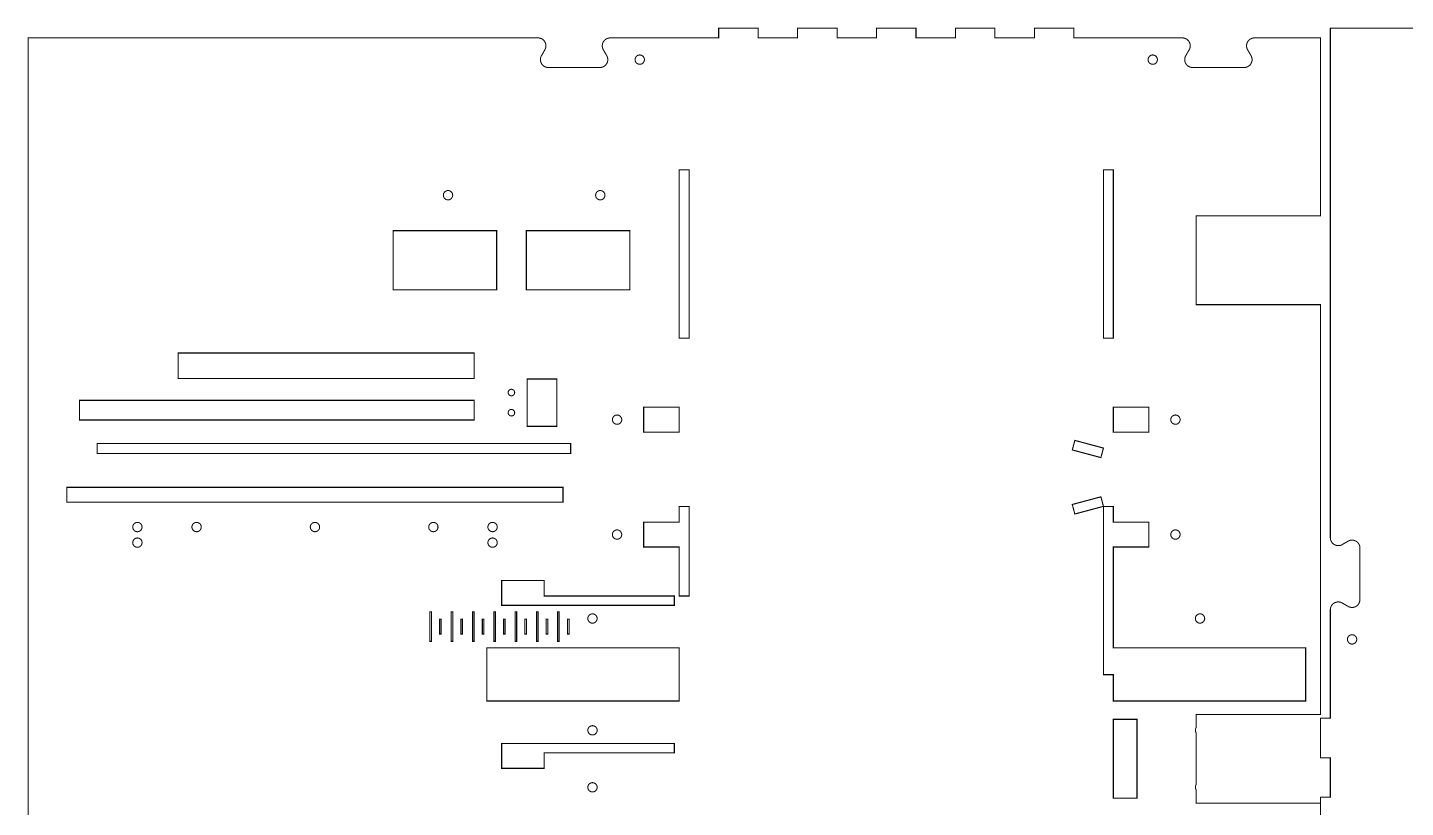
# Model space of a CAD drawing. Extents: x 0 to 2514, y 0 to 1335.
# Drawn here: x 0 to 1257, y 623 to 1335 of the extents above; entities that cross this region are included whole.
import ezdxf

# ---------------------------------------------------------------- set-up
doc = ezdxf.new("R2010")
doc.units = 0
doc.layers.get('0').update_dxf_attribs({"linetype": 'CONTINUOUS'})

msp = doc.modelspace()

# ---------------------------------------------------------------- linework, layer by layer
at = {"color": 0, "const_width": 0.9449}
for points in [[(1179.47, 626.99), (1066.09, 626.99), (1066.09, 639.071), (1066.04, 639.139), (1065.91, 639.349), (1065.76, 639.635), (1065.63, 639.929), (1065.53, 640.229), (1065.45, 640.536), (1065.39, 640.847), (1065.36, 641.16), (1065.34, 641.475), (1065.36, 641.789), (1065.39, 642.103), (1065.45, 642.412), (1065.53, 642.719), (1065.63, 643.019), (1065.76, 643.314), (1065.91, 643.6), (1066.04, 643.81), (1066.09, 643.878), (1066.09, 691.104), (1066.04, 691.172), (1065.91, 691.381), (1065.76, 691.667), (1065.63, 691.961), (1065.53, 692.262), (1065.45, 692.569), (1065.39, 692.879), (1065.36, 693.193), (1065.34, 693.507), (1065.36, 693.822), (1065.39, 694.135), (1065.45, 694.446), (1065.53, 694.751), (1065.63, 695.053), (1065.76, 695.347), (1065.91, 695.633), (1066.04, 695.843), (1066.09, 695.91), (1066.09, 707.99), (1179.47, 707.99), (1179.47, 1082.03), (1066.09, 1082.03), (1066.09, 1163.03), (1179.47, 1163.03), (1179.47, 1325.5), (1119.24, 1325.5), (1119.08, 1325.5), (1118.61, 1325.47), (1117.98, 1325.39), (1117.37, 1325.25), (1116.78, 1325.07), (1116.2, 1324.83), (1115.64, 1324.54), (1115.11, 1324.2), (1114.73, 1323.92), (1114.61, 1323.82), (1114.49, 1323.71), (1114.14, 1323.39), (1113.72, 1322.92), (1113.34, 1322.43), (1113, 1321.9), (1112.72, 1321.35), (1112.48, 1320.77), (1112.28, 1320.17), (1112.18, 1319.71), (1112.15, 1319.55), (1112.12, 1319.39), (1112.07, 1318.92), (1112.04, 1318.29), (1112.07, 1317.67), (1112.15, 1317.05), (1112.28, 1316.44), (1112.47, 1315.84), (1112.71, 1315.26), (1112.93, 1314.84), (1113, 1314.7), (1116.12, 1309.3), (1116.2, 1309.16), (1116.41, 1308.74), (1116.65, 1308.16), (1116.84, 1307.56), (1116.98, 1306.95), (1117.06, 1306.33), (1117.09, 1305.7), (1117.06, 1305.08), (1117, 1304.61), (1116.98, 1304.45), (1116.95, 1304.29), (1116.84, 1303.83), (1116.65, 1303.23), (1116.41, 1302.65), (1116.12, 1302.1), (1115.78, 1301.57), (1115.4, 1301.07), (1114.98, 1300.61), (1114.63, 1300.29), (1114.51, 1300.18), (1114.39, 1300.08), (1114.01, 1299.8), (1113.48, 1299.46), (1112.93, 1299.17), (1112.35, 1298.93), (1111.75, 1298.75), (1111.14, 1298.61), (1110.52, 1298.53), (1110.04, 1298.5), (1109.89, 1298.5), (1062.83, 1298.5), (1062.67, 1298.5), (1062.2, 1298.53), (1061.57, 1298.61), (1060.96, 1298.75), (1060.37, 1298.93), (1059.79, 1299.17), (1059.23, 1299.46), (1058.7, 1299.8), (1058.32, 1300.08), (1058.2, 1300.18), (1058.08, 1300.29), (1057.73, 1300.61), (1057.31, 1301.07), (1056.93, 1301.57), (1056.59, 1302.1), (1056.3, 1302.65), (1056.06, 1303.23), (1055.87, 1303.83), (1055.76, 1304.29), (1055.74, 1304.45), (1055.71, 1304.61), (1055.65, 1305.08), (1055.63, 1305.7), (1055.65, 1306.33), (1055.74, 1306.95), (1055.87, 1307.56), (1056.06, 1308.16), (1056.3, 1308.74), (1056.51, 1309.16), (1056.59, 1309.3), (1059.71, 1314.7), (1059.79, 1314.84), (1060, 1315.26), (1060.24, 1315.84), (1060.43, 1316.44), (1060.57, 1317.05), (1060.65, 1317.67), (1060.67, 1318.29), (1060.65, 1318.92), (1060.59, 1319.39), (1060.57, 1319.55), (1060.54, 1319.71), (1060.43, 1320.17), (1060.24, 1320.77), (1060, 1321.35), (1059.71, 1321.9), (1059.37, 1322.43), (1058.99, 1322.92), (1058.57, 1323.39), (1058.22, 1323.71), (1058.1, 1323.82), (1057.98, 1323.92), (1057.6, 1324.2), (1057.07, 1324.54), (1056.51, 1324.83), (1055.94, 1325.07), (1055.34, 1325.25), (1054.73, 1325.39), (1054.11, 1325.47), (1053.63, 1325.5), (1053.47, 1325.5), (954.474, 1325.5), (954.474, 1334.5), (918.474, 1334.5), (918.474, 1325.5), (882.474, 1325.5), (882.474, 1334.5), (846.474, 1334.5), (846.474, 1325.5), (810.474, 1325.5), (810.474, 1334.5), (774.474, 1334.5), (774.474, 1325.5), (738.474, 1325.5), (738.474, 1334.5), (702.474, 1334.5), (702.474, 1325.5), (666.474, 1325.5), (666.474, 1334.5), (630.474, 1334.5), (630.474, 1325.5), (531.474, 1325.5), (531.315, 1325.5), (530.842, 1325.47), (530.218, 1325.39), (529.607, 1325.25), (529.011, 1325.07), (528.433, 1324.83), (527.878, 1324.54), (527.347, 1324.2), (526.967, 1323.92), (526.846, 1323.82), (526.724, 1323.71), (526.379, 1323.39), (525.954, 1322.92), (525.574, 1322.43), (525.238, 1321.9), (524.949, 1321.35), (524.71, 1320.77), (524.519, 1320.17), (524.41, 1319.71), (524.383, 1319.55), (524.356, 1319.39), (524.3, 1318.92), (524.274, 1318.29), (524.301, 1317.67), (524.382, 1317.05), (524.518, 1316.44), (524.706, 1315.84), (524.946, 1315.26), (525.158, 1314.84), (525.238, 1314.7), (528.356, 1309.3), (528.415, 1309.2), (528.582, 1308.88), (528.778, 1308.44), (528.943, 1308), (529.079, 1307.55), (529.185, 1307.09), (529.26, 1306.63), (529.306, 1306.17), (529.321, 1305.7), (529.306, 1305.23), (529.26, 1304.77), (529.185, 1304.31), (529.079, 1303.85), (528.943, 1303.4), (528.778, 1302.96), (528.582, 1302.52), (528.415, 1302.2), (528.356, 1302.1), (528.296, 1302), (528.101, 1301.69), (527.824, 1301.31), (527.524, 1300.94), (527.2, 1300.6), (526.857, 1300.28), (526.496, 1299.98), (526.117, 1299.71), (525.721, 1299.46), (525.31, 1299.24), (524.885, 1299.05), (524.447, 1298.89), (523.999, 1298.75), (523.54, 1298.64), (523.074, 1298.56), (522.6, 1298.52), (522.24, 1298.5), (522.121, 1298.5), (475.061, 1298.5), (474.942, 1298.5), (474.582, 1298.52), (474.108, 1298.56), (473.642, 1298.64), (473.183, 1298.75), (472.735, 1298.89), (472.297, 1299.05), (471.872, 1299.24), (471.461, 1299.46), (471.065, 1299.71), (470.686, 1299.98), (470.324, 1300.28), (469.982, 1300.6), (469.658, 1300.94), (469.358, 1301.31), (469.081, 1301.69), (468.886, 1302), (468.826, 1302.1), (468.767, 1302.2), (468.6, 1302.52), (468.404, 1302.96), (468.239, 1303.4), (468.103, 1303.85), (467.997, 1304.31), (467.922, 1304.77), (467.876, 1305.23), (467.861, 1305.7), (467.876, 1306.17), (467.922, 1306.63), (467.997, 1307.09), (468.103, 1307.55), (468.239, 1308), (468.404, 1308.44), (468.6, 1308.88), (468.767, 1309.2), (468.826, 1309.3), (471.944, 1314.7), (472.004, 1314.8), (472.169, 1315.12), (472.365, 1315.56), (472.532, 1316), (472.668, 1316.45), (472.772, 1316.91), (472.849, 1317.37), (472.893, 1317.83), (472.908, 1318.3), (472.893, 1318.77), (472.849, 1319.23), (472.772, 1319.69), (472.668, 1320.15), (472.532, 1320.6), (472.365, 1321.04), (472.169, 1321.48), (472.004, 1321.8), (471.944, 1321.9), (471.883, 1322), (471.69, 1322.31), (471.412, 1322.69), (471.111, 1323.06), (470.789, 1323.4), (470.446, 1323.72), (470.085, 1324.02), (469.704, 1324.29), (469.308, 1324.53), (468.897, 1324.76), (468.472, 1324.95), (468.036, 1325.11), (467.588, 1325.25), (467.129, 1325.36), (466.662, 1325.44), (466.189, 1325.48), (465.828, 1325.5), (465.708, 1325.5), (0.4724, 1325.5), (0.4724, 9.4818)], [(1179.47, 632.499), (1188.47, 632.499), (1188.47, 668.499), (1179.47, 668.499), (1179.47, 704.499), (1188.47, 704.499), (1188.47, 803.499), (1188.47, 803.657), (1188.5, 804.131), (1188.58, 804.754), (1188.72, 805.365), (1188.91, 805.961), (1189.15, 806.539), (1189.44, 807.094), (1189.77, 807.625), (1190.06, 808.006), (1190.16, 808.126), (1190.26, 808.249), (1190.59, 808.593), (1191.05, 809.018), (1191.55, 809.399), (1192.07, 809.735), (1192.63, 810.024), (1193.21, 810.262), (1193.81, 810.453), (1194.27, 810.563), (1194.42, 810.589), (1194.58, 810.617), (1195.05, 810.672), (1195.68, 810.699), (1196.3, 810.671), (1196.93, 810.59), (1197.53, 810.454), (1198.13, 810.267), (1198.71, 810.026), (1199.14, 809.814), (1199.27, 809.735), (1204.68, 806.617), (1204.81, 806.537), (1205.23, 806.325), (1205.82, 806.085), (1206.41, 805.897), (1207.02, 805.761), (1207.64, 805.679), (1208.27, 805.651), (1208.9, 805.679), (1209.37, 805.733), (1209.52, 805.761), (1209.68, 805.789), (1210.14, 805.899), (1210.74, 806.088), (1211.32, 806.328), (1211.88, 806.617), (1212.4, 806.953), (1212.9, 807.333), (1213.36, 807.758), (1213.69, 808.103), (1213.79, 808.224), (1213.89, 808.344), (1214.18, 808.726), (1214.51, 809.256), (1214.8, 809.813), (1215.04, 810.389), (1215.23, 810.986), (1215.36, 811.597), (1215.45, 812.221), (1215.47, 812.694), (1215.47, 812.851), (1215.47, 859.911), (1215.47, 860.068), (1215.45, 860.542), (1215.36, 861.165), (1215.23, 861.776), (1215.04, 862.374), (1214.8, 862.951), (1214.51, 863.507), (1214.18, 864.037), (1213.89, 864.418), (1213.79, 864.539), (1213.69, 864.66), (1213.36, 865.004), (1212.9, 865.429), (1212.4, 865.81), (1211.88, 866.146), (1211.32, 866.435), (1210.74, 866.675), (1210.14, 866.864), (1209.68, 866.974), (1209.52, 867.001), (1209.37, 867.029), (1208.9, 867.083), (1208.27, 867.111), (1207.64, 867.083), (1207.02, 867.001), (1206.41, 866.867), (1205.82, 866.678), (1205.23, 866.438), (1204.81, 866.225), (1204.68, 866.146), (1199.27, 863.028), (1199.17, 862.968), (1198.85, 862.803), (1198.42, 862.607), (1197.97, 862.44), (1197.52, 862.304), (1197.07, 862.2), (1196.6, 862.124), (1196.14, 862.079), (1195.67, 862.064), (1195.21, 862.079), (1194.74, 862.124), (1194.28, 862.2), (1193.83, 862.304), (1193.38, 862.44), (1192.93, 862.607), (1192.5, 862.803), (1192.18, 862.968), (1192.07, 863.028), (1191.97, 863.089), (1191.67, 863.282), (1191.28, 863.56), (1190.92, 863.861), (1190.57, 864.183), (1190.25, 864.526), (1189.96, 864.887), (1189.68, 865.268), (1189.44, 865.664), (1189.22, 866.075), (1189.03, 866.5), (1188.86, 866.936), (1188.72, 867.385), (1188.62, 867.843), (1188.54, 868.31), (1188.49, 868.783), (1188.47, 869.144), (1188.47, 869.264), (1188.47, 1334.5), (2504.49, 1334.5)], [(1179.47, 252.95), (1179.47, 632.499)]]:
    msp.add_lwpolyline(points, dxfattribs=at)
at = {"color": 0}
for points, const_width in [([(562.725, 1305.68), (562.725, 1305.57), (562.703, 1305.25), (562.639, 1304.82), (562.535, 1304.42), (562.392, 1304.03), (562.213, 1303.66), (561.999, 1303.3), (561.754, 1302.98), (561.481, 1302.68), (561.178, 1302.4), (560.85, 1302.16), (560.5, 1301.94), (560.128, 1301.76), (559.738, 1301.62), (559.331, 1301.52), (558.908, 1301.45), (558.582, 1301.43), (558.474, 1301.43), (558.365, 1301.43), (558.039, 1301.45), (557.617, 1301.52), (557.208, 1301.62), (556.818, 1301.76), (556.446, 1301.94), (556.096, 1302.16), (555.768, 1302.4), (555.467, 1302.68), (555.192, 1302.98), (554.947, 1303.3), (554.735, 1303.66), (554.556, 1304.03), (554.412, 1304.42), (554.308, 1304.82), (554.243, 1305.25), (554.221, 1305.57), (554.221, 1305.68), (554.221, 1305.79), (554.243, 1306.12), (554.308, 1306.54), (554.412, 1306.95), (554.556, 1307.34), (554.735, 1307.71), (554.947, 1308.06), (555.192, 1308.39), (555.467, 1308.69), (555.768, 1308.96), (556.096, 1309.21), (556.446, 1309.42), (556.818, 1309.6), (557.208, 1309.74), (557.617, 1309.85), (558.039, 1309.91), (558.365, 1309.93), (558.474, 1309.93), (558.582, 1309.93), (558.908, 1309.91), (559.331, 1309.85), (559.738, 1309.74), (560.128, 1309.6), (560.5, 1309.42), (560.85, 1309.21), (561.178, 1308.96), (561.481, 1308.69), (561.754, 1308.39), (561.999, 1308.06), (562.213, 1307.71), (562.392, 1307.34), (562.535, 1306.95), (562.639, 1306.54), (562.703, 1306.12), (562.725, 1305.79), (562.725, 1305.68)], 0.9449), ([(1030.73, 1305.68), (1030.73, 1305.57), (1030.7, 1305.25), (1030.64, 1304.82), (1030.53, 1304.42), (1030.39, 1304.03), (1030.21, 1303.66), (1030, 1303.3), (1029.76, 1302.98), (1029.48, 1302.68), (1029.18, 1302.4), (1028.85, 1302.16), (1028.5, 1301.94), (1028.13, 1301.76), (1027.74, 1301.62), (1027.33, 1301.52), (1026.91, 1301.45), (1026.58, 1301.43), (1026.47, 1301.43), (1026.37, 1301.43), (1026.04, 1301.45), (1025.62, 1301.52), (1025.21, 1301.62), (1024.82, 1301.76), (1024.45, 1301.94), (1024.1, 1302.16), (1023.77, 1302.4), (1023.47, 1302.68), (1023.19, 1302.98), (1022.95, 1303.3), (1022.73, 1303.66), (1022.56, 1304.03), (1022.41, 1304.42), (1022.31, 1304.82), (1022.24, 1305.25), (1022.22, 1305.57), (1022.22, 1305.68), (1022.22, 1305.79), (1022.24, 1306.12), (1022.31, 1306.54), (1022.41, 1306.95), (1022.56, 1307.34), (1022.73, 1307.71), (1022.95, 1308.06), (1023.19, 1308.39), (1023.47, 1308.69), (1023.77, 1308.96), (1024.1, 1309.21), (1024.45, 1309.42), (1024.82, 1309.6), (1025.21, 1309.74), (1025.62, 1309.85), (1026.04, 1309.91), (1026.37, 1309.93), (1026.47, 1309.93), (1026.58, 1309.93), (1026.91, 1309.91), (1027.33, 1309.85), (1027.74, 1309.74), (1028.13, 1309.6), (1028.5, 1309.42), (1028.85, 1309.21), (1029.18, 1308.96), (1029.48, 1308.69), (1029.76, 1308.39), (1030, 1308.06), (1030.21, 1307.71), (1030.39, 1307.34), (1030.53, 1306.95), (1030.64, 1306.54), (1030.7, 1306.12), (1030.73, 1305.79), (1030.73, 1305.68)], 0.9449), ([(594.474, 1205.09), (603.474, 1205.09), (603.474, 1051.49), (594.474, 1051.49), (594.474, 1205.09)], 1), ([(981.474, 1205.09), (990.474, 1205.09), (990.474, 1051.49), (981.474, 1051.49), (981.474, 1205.09)], 1), ([(387.828, 1181.93), (387.828, 1181.82), (387.806, 1181.5), (387.74, 1181.07), (387.636, 1180.67), (387.493, 1180.28), (387.314, 1179.9), (387.101, 1179.55), (386.857, 1179.23), (386.582, 1178.93), (386.281, 1178.65), (385.953, 1178.41), (385.603, 1178.19), (385.231, 1178.01), (384.84, 1177.87), (384.432, 1177.77), (384.01, 1177.7), (383.685, 1177.68), (383.575, 1177.68), (383.467, 1177.68), (383.14, 1177.7), (382.718, 1177.77), (382.311, 1177.87), (381.921, 1178.01), (381.549, 1178.19), (381.199, 1178.41), (380.871, 1178.65), (380.569, 1178.93), (380.294, 1179.23), (380.05, 1179.55), (379.836, 1179.9), (379.657, 1180.28), (379.515, 1180.67), (379.41, 1181.07), (379.346, 1181.5), (379.324, 1181.82), (379.324, 1181.93), (379.324, 1182.04), (379.346, 1182.37), (379.41, 1182.79), (379.515, 1183.2), (379.657, 1183.59), (379.836, 1183.96), (380.05, 1184.31), (380.294, 1184.64), (380.569, 1184.94), (380.871, 1185.21), (381.199, 1185.46), (381.549, 1185.67), (381.921, 1185.85), (382.311, 1185.99), (382.718, 1186.1), (383.14, 1186.16), (383.467, 1186.18), (383.575, 1186.18), (383.685, 1186.18), (384.01, 1186.16), (384.432, 1186.1), (384.84, 1185.99), (385.231, 1185.85), (385.603, 1185.67), (385.953, 1185.46), (386.281, 1185.21), (386.582, 1184.94), (386.857, 1184.64), (387.101, 1184.31), (387.314, 1183.96), (387.493, 1183.59), (387.636, 1183.2), (387.74, 1182.79), (387.806, 1182.37), (387.828, 1182.04), (387.828, 1181.93)], 0.9449), ([(526.725, 1181.93), (526.725, 1181.82), (526.703, 1181.5), (526.639, 1181.07), (526.533, 1180.67), (526.392, 1180.28), (526.213, 1179.9), (525.999, 1179.55), (525.754, 1179.23), (525.479, 1178.93), (525.178, 1178.65), (524.85, 1178.41), (524.5, 1178.19), (524.128, 1178.01), (523.738, 1177.87), (523.331, 1177.77), (522.908, 1177.7), (522.582, 1177.68), (522.474, 1177.68), (522.364, 1177.68), (522.039, 1177.7), (521.617, 1177.77), (521.208, 1177.87), (520.818, 1178.01), (520.446, 1178.19), (520.096, 1178.41), (519.768, 1178.65), (519.467, 1178.93), (519.192, 1179.23), (518.947, 1179.55), (518.735, 1179.9), (518.556, 1180.28), (518.412, 1180.67), (518.307, 1181.07), (518.243, 1181.5), (518.221, 1181.82), (518.221, 1181.93), (518.221, 1182.04), (518.243, 1182.37), (518.307, 1182.79), (518.412, 1183.2), (518.556, 1183.59), (518.735, 1183.96), (518.947, 1184.31), (519.192, 1184.64), (519.467, 1184.94), (519.768, 1185.21), (520.096, 1185.46), (520.446, 1185.67), (520.818, 1185.85), (521.208, 1185.99), (521.617, 1186.1), (522.039, 1186.16), (522.364, 1186.18), (522.474, 1186.18), (522.582, 1186.18), (522.908, 1186.16), (523.331, 1186.1), (523.738, 1185.99), (524.128, 1185.85), (524.5, 1185.67), (524.85, 1185.46), (525.178, 1185.21), (525.479, 1184.94), (525.754, 1184.64), (525.999, 1184.31), (526.213, 1183.96), (526.392, 1183.59), (526.533, 1183.2), (526.639, 1182.79), (526.703, 1182.37), (526.725, 1182.04), (526.725, 1181.93)], 0.9449), ([(333.474, 1149.53), (427.974, 1149.53), (427.974, 1095.53), (333.474, 1095.53), (333.474, 1149.53)], 1), ([(454.974, 1149.53), (549.474, 1149.53), (549.474, 1095.53), (454.974, 1095.53), (454.974, 1149.53)], 1), ([(137.453, 1037.93), (407.453, 1037.93), (407.453, 1014.53), (137.453, 1014.53), (137.453, 1037.93)], 1), ([(455.803, 1014.2), (482.803, 1014.2), (482.803, 970.999), (455.803, 970.999), (455.803, 1014.2)], 1), ([(47.4525, 994.731), (407.453, 994.731), (407.453, 976.731), (47.4525, 976.731), (47.4525, 994.731)], 1), ([(444.379, 1001.81), (444.379, 1001.73), (444.364, 1001.51), (444.318, 1001.21), (444.244, 1000.93), (444.144, 1000.65), (444.019, 1000.39), (443.871, 1000.15), (443.699, 999.918), (443.507, 999.706), (443.296, 999.514), (443.067, 999.343), (442.821, 999.193), (442.561, 999.068), (442.287, 998.968), (442.003, 998.894), (441.707, 998.85), (441.478, 998.835), (441.403, 998.835), (441.326, 998.835), (441.099, 998.85), (440.803, 998.894), (440.517, 998.968), (440.243, 999.068), (439.983, 999.193), (439.737, 999.343), (439.508, 999.514), (439.297, 999.706), (439.106, 999.918), (438.935, 1000.15), (438.785, 1000.39), (438.66, 1000.65), (438.56, 1000.93), (438.486, 1001.21), (438.442, 1001.51), (438.426, 1001.73), (438.426, 1001.81), (438.426, 1001.89), (438.442, 1002.12), (438.486, 1002.41), (438.56, 1002.7), (438.66, 1002.97), (438.785, 1003.23), (438.935, 1003.48), (439.106, 1003.7), (439.297, 1003.92), (439.508, 1004.11), (439.737, 1004.28), (439.983, 1004.43), (440.243, 1004.55), (440.517, 1004.65), (440.803, 1004.73), (441.099, 1004.77), (441.326, 1004.79), (441.403, 1004.79), (441.478, 1004.79), (441.707, 1004.77), (442.003, 1004.73), (442.287, 1004.65), (442.561, 1004.55), (442.821, 1004.43), (443.067, 1004.28), (443.296, 1004.11), (443.507, 1003.92), (443.699, 1003.7), (443.871, 1003.48), (444.019, 1003.23), (444.144, 1002.97), (444.244, 1002.7), (444.318, 1002.41), (444.364, 1002.12), (444.379, 1001.89), (444.379, 1001.81)], 0.9449), ([(444.379, 983.386), (444.379, 983.31), (444.364, 983.081), (444.318, 982.786), (444.244, 982.5), (444.144, 982.226), (444.019, 981.967), (443.871, 981.721), (443.699, 981.493), (443.507, 981.281), (443.296, 981.089), (443.067, 980.918), (442.821, 980.768), (442.561, 980.643), (442.287, 980.543), (442.003, 980.469), (441.707, 980.425), (441.478, 980.41), (441.403, 980.41), (441.326, 980.41), (441.099, 980.425), (440.803, 980.469), (440.517, 980.543), (440.243, 980.643), (439.983, 980.768), (439.737, 980.918), (439.508, 981.089), (439.297, 981.281), (439.106, 981.493), (438.935, 981.721), (438.785, 981.967), (438.66, 982.226), (438.56, 982.5), (438.486, 982.786), (438.442, 983.081), (438.426, 983.31), (438.426, 983.386), (438.426, 983.461), (438.442, 983.69), (438.486, 983.986), (438.56, 984.271), (438.66, 984.544), (438.785, 984.804), (438.935, 985.05), (439.106, 985.279), (439.297, 985.49), (439.508, 985.682), (439.737, 985.854), (439.983, 986.003), (440.243, 986.128), (440.517, 986.228), (440.803, 986.301), (441.099, 986.347), (441.326, 986.363), (441.403, 986.363), (441.478, 986.363), (441.707, 986.347), (442.003, 986.301), (442.287, 986.228), (442.561, 986.128), (442.821, 986.003), (443.067, 985.854), (443.296, 985.682), (443.507, 985.49), (443.699, 985.279), (443.871, 985.05), (444.019, 984.804), (444.144, 984.544), (444.244, 984.271), (444.318, 983.986), (444.364, 983.69), (444.379, 983.461), (444.379, 983.386)], 0.9449), ([(542.032, 977.063), (542.032, 976.953), (542.01, 976.628), (541.946, 976.206), (541.842, 975.797), (541.699, 975.407), (541.519, 975.035), (541.306, 974.685), (541.061, 974.357), (540.787, 974.056), (540.485, 973.781), (540.158, 973.536), (539.807, 973.324), (539.436, 973.144), (539.044, 973.001), (538.637, 972.896), (538.215, 972.832), (537.889, 972.81), (537.781, 972.81), (537.672, 972.81), (537.346, 972.832), (536.924, 972.896), (536.515, 973.001), (536.125, 973.144), (535.754, 973.324), (535.403, 973.536), (535.075, 973.781), (534.774, 974.056), (534.499, 974.357), (534.254, 974.685), (534.042, 975.035), (533.863, 975.407), (533.719, 975.797), (533.615, 976.206), (533.55, 976.628), (533.528, 976.953), (533.528, 977.063), (533.528, 977.171), (533.55, 977.497), (533.615, 977.919), (533.719, 978.326), (533.863, 978.717), (534.042, 979.089), (534.254, 979.439), (534.499, 979.767), (534.774, 980.068), (535.075, 980.343), (535.403, 980.587), (535.754, 980.8), (536.125, 980.979), (536.515, 981.122), (536.924, 981.228), (537.346, 981.292), (537.672, 981.314), (537.781, 981.314), (537.889, 981.314), (538.215, 981.292), (538.637, 981.228), (539.044, 981.122), (539.436, 980.979), (539.807, 980.8), (540.158, 980.587), (540.485, 980.343), (540.787, 980.068), (541.061, 979.767), (541.306, 979.439), (541.519, 979.089), (541.699, 978.717), (541.842, 978.326), (541.946, 977.919), (542.01, 977.497), (542.032, 977.171), (542.032, 977.063)], 0.9449), ([(562.074, 988.4), (594.474, 988.4), (594.474, 965.724), (562.074, 965.724), (562.074, 988.4)], 1), ([(990.474, 988.4), (1022.87, 988.4), (1022.87, 965.724), (990.474, 965.724), (990.474, 988.4)], 1), ([(1051.42, 977.063), (1051.42, 976.953), (1051.4, 976.628), (1051.33, 976.206), (1051.23, 975.797), (1051.08, 975.407), (1050.91, 975.035), (1050.69, 974.685), (1050.45, 974.357), (1050.17, 974.056), (1049.87, 973.781), (1049.54, 973.536), (1049.19, 973.324), (1048.82, 973.144), (1048.43, 973.001), (1048.02, 972.896), (1047.6, 972.832), (1047.27, 972.81), (1047.17, 972.81), (1047.06, 972.81), (1046.73, 972.832), (1046.31, 972.896), (1045.9, 973.001), (1045.51, 973.144), (1045.14, 973.324), (1044.79, 973.536), (1044.46, 973.781), (1044.16, 974.056), (1043.89, 974.357), (1043.64, 974.685), (1043.43, 975.035), (1043.25, 975.407), (1043.11, 975.797), (1043, 976.206), (1042.94, 976.628), (1042.92, 976.953), (1042.92, 977.063), (1042.92, 977.171), (1042.94, 977.497), (1043, 977.919), (1043.11, 978.326), (1043.25, 978.717), (1043.43, 979.089), (1043.64, 979.439), (1043.89, 979.767), (1044.16, 980.068), (1044.46, 980.343), (1044.79, 980.587), (1045.14, 980.8), (1045.51, 980.979), (1045.9, 981.122), (1046.31, 981.228), (1046.73, 981.292), (1047.06, 981.314), (1047.17, 981.314), (1047.27, 981.314), (1047.6, 981.292), (1048.02, 981.228), (1048.43, 981.122), (1048.82, 980.979), (1049.19, 980.8), (1049.54, 980.587), (1049.87, 980.343), (1050.17, 980.068), (1050.45, 979.767), (1050.69, 979.439), (1050.91, 979.089), (1051.08, 978.717), (1051.23, 978.326), (1051.33, 977.919), (1051.4, 977.497), (1051.42, 977.171), (1051.42, 977.063)], 0.9449), ([(63.4725, 955.251), (495.474, 955.251), (495.474, 946.251), (63.4725, 946.251), (63.4725, 955.251)], 1), ([(979.144, 942.435), (981.474, 951.129), (955.394, 958.117), (953.064, 949.424), (979.144, 942.435)], 1), ([(35.9325, 915.247), (488.453, 915.247), (488.453, 901.711), (35.9325, 901.711), (35.9325, 915.247)], 1), ([(953.064, 899.639), (955.394, 890.946), (981.474, 897.933), (979.144, 906.626), (953.064, 899.639)], 1), ([(594.474, 897.892), (603.474, 897.892), (603.474, 816.106), (594.474, 816.106), (594.474, 860.842), (562.074, 860.842), (562.074, 883.518), (594.474, 883.518), (594.474, 897.892)], 1), ([(990.474, 897.892), (981.474, 897.892), (981.474, 744.29), (990.474, 744.29), (990.474, 720.294), (1165.97, 720.294), (1165.97, 768.767), (990.474, 768.767), (990.474, 860.842), (1022.87, 860.842), (1022.87, 883.518), (990.474, 883.518), (990.474, 897.892)], 1), ([(104.445, 879.05), (104.445, 878.94), (104.423, 878.615), (104.358, 878.193), (104.253, 877.785), (104.11, 877.394), (103.931, 877.022), (103.718, 876.672), (103.474, 876.344), (103.199, 876.043), (102.897, 875.768), (102.57, 875.524), (102.219, 875.311), (101.848, 875.132), (101.457, 874.989), (101.049, 874.885), (100.627, 874.819), (100.301, 874.797), (100.193, 874.797), (100.084, 874.797), (99.7578, 874.819), (99.3357, 874.885), (98.9282, 874.989), (98.5375, 875.132), (98.1658, 875.311), (97.8153, 875.524), (97.4879, 875.768), (97.186, 876.043), (96.9115, 876.344), (96.6667, 876.672), (96.4537, 877.022), (96.2747, 877.394), (96.1317, 877.785), (96.0269, 878.193), (95.9625, 878.615), (95.9406, 878.94), (95.9406, 879.05), (95.9406, 879.158), (95.9625, 879.485), (96.0269, 879.907), (96.1317, 880.314), (96.2747, 880.704), (96.4537, 881.076), (96.6667, 881.426), (96.9115, 881.754), (97.186, 882.056), (97.4879, 882.331), (97.8153, 882.575), (98.1658, 882.789), (98.5375, 882.968), (98.9282, 883.111), (99.3357, 883.215), (99.7578, 883.279), (100.084, 883.301), (100.193, 883.301), (100.301, 883.301), (100.627, 883.279), (101.049, 883.215), (101.457, 883.111), (101.848, 882.968), (102.219, 882.789), (102.57, 882.575), (102.897, 882.331), (103.199, 882.056), (103.474, 881.754), (103.718, 881.426), (103.931, 881.076), (104.11, 880.704), (104.253, 880.314), (104.358, 879.907), (104.423, 879.485), (104.445, 879.158), (104.445, 879.05)], 0.9449), ([(158.444, 879.05), (158.444, 878.94), (158.422, 878.615), (158.358, 878.193), (158.254, 877.785), (158.111, 877.394), (157.932, 877.022), (157.718, 876.672), (157.474, 876.344), (157.199, 876.043), (156.897, 875.768), (156.569, 875.524), (156.219, 875.311), (155.847, 875.132), (155.457, 874.989), (155.05, 874.885), (154.628, 874.819), (154.301, 874.797), (154.193, 874.797), (154.083, 874.797), (153.758, 874.819), (153.336, 874.885), (152.928, 874.989), (152.538, 875.132), (152.165, 875.311), (151.815, 875.524), (151.487, 875.768), (151.186, 876.043), (150.911, 876.344), (150.667, 876.672), (150.454, 877.022), (150.275, 877.394), (150.132, 877.785), (150.026, 878.193), (149.962, 878.615), (149.94, 878.94), (149.94, 879.05), (149.94, 879.158), (149.962, 879.485), (150.026, 879.907), (150.132, 880.314), (150.275, 880.704), (150.454, 881.076), (150.667, 881.426), (150.911, 881.754), (151.186, 882.056), (151.487, 882.331), (151.815, 882.575), (152.165, 882.789), (152.538, 882.968), (152.928, 883.111), (153.336, 883.215), (153.758, 883.279), (154.083, 883.301), (154.193, 883.301), (154.301, 883.301), (154.628, 883.279), (155.05, 883.215), (155.457, 883.111), (155.847, 882.968), (156.219, 882.789), (156.569, 882.575), (156.897, 882.331), (157.199, 882.056), (157.474, 881.754), (157.718, 881.426), (157.932, 881.076), (158.111, 880.704), (158.254, 880.314), (158.358, 879.907), (158.422, 879.485), (158.444, 879.158), (158.444, 879.05)], 0.9449), ([(266.444, 879.05), (266.444, 878.94), (266.422, 878.615), (266.358, 878.193), (266.254, 877.785), (266.111, 877.394), (265.932, 877.022), (265.718, 876.672), (265.474, 876.344), (265.2, 876.043), (264.897, 875.768), (264.569, 875.524), (264.219, 875.311), (263.847, 875.132), (263.457, 874.989), (263.05, 874.885), (262.628, 874.819), (262.301, 874.797), (262.193, 874.797), (262.085, 874.797), (261.758, 874.819), (261.336, 874.885), (260.928, 874.989), (260.537, 875.132), (260.167, 875.311), (259.815, 875.524), (259.487, 875.768), (259.186, 876.043), (258.911, 876.344), (258.667, 876.672), (258.454, 877.022), (258.275, 877.394), (258.132, 877.785), (258.028, 878.193), (257.963, 878.615), (257.94, 878.94), (257.94, 879.05), (257.94, 879.158), (257.963, 879.485), (258.028, 879.907), (258.132, 880.314), (258.275, 880.704), (258.454, 881.076), (258.667, 881.426), (258.911, 881.754), (259.186, 882.056), (259.487, 882.331), (259.815, 882.575), (260.167, 882.789), (260.537, 882.968), (260.928, 883.111), (261.336, 883.215), (261.758, 883.279), (262.085, 883.301), (262.193, 883.301), (262.301, 883.301), (262.628, 883.279), (263.05, 883.215), (263.457, 883.111), (263.847, 882.968), (264.219, 882.789), (264.569, 882.575), (264.897, 882.331), (265.2, 882.056), (265.474, 881.754), (265.718, 881.426), (265.932, 881.076), (266.111, 880.704), (266.254, 880.314), (266.358, 879.907), (266.422, 879.485), (266.444, 879.158), (266.444, 879.05)], 0.9449), ([(374.444, 879.05), (374.444, 878.94), (374.424, 878.615), (374.358, 878.193), (374.254, 877.785), (374.111, 877.394), (373.932, 877.022), (373.719, 876.672), (373.474, 876.344), (373.2, 876.043), (372.897, 875.768), (372.571, 875.524), (372.219, 875.311), (371.849, 875.132), (371.457, 874.989), (371.05, 874.885), (370.628, 874.819), (370.301, 874.797), (370.193, 874.797), (370.085, 874.797), (369.758, 874.819), (369.336, 874.885), (368.929, 874.989), (368.537, 875.132), (368.167, 875.311), (367.815, 875.524), (367.489, 875.768), (367.186, 876.043), (366.912, 876.344), (366.667, 876.672), (366.454, 877.022), (366.275, 877.394), (366.132, 877.785), (366.028, 878.193), (365.963, 878.615), (365.942, 878.94), (365.942, 879.05), (365.942, 879.158), (365.963, 879.485), (366.028, 879.907), (366.132, 880.314), (366.275, 880.704), (366.454, 881.076), (366.667, 881.426), (366.912, 881.754), (367.186, 882.056), (367.489, 882.331), (367.815, 882.575), (368.167, 882.789), (368.537, 882.968), (368.929, 883.111), (369.336, 883.215), (369.758, 883.279), (370.085, 883.301), (370.193, 883.301), (370.301, 883.301), (370.628, 883.279), (371.05, 883.215), (371.457, 883.111), (371.849, 882.968), (372.219, 882.789), (372.571, 882.575), (372.897, 882.331), (373.2, 882.056), (373.474, 881.754), (373.719, 881.426), (373.932, 881.076), (374.111, 880.704), (374.254, 880.314), (374.358, 879.907), (374.424, 879.485), (374.444, 879.158), (374.444, 879.05)], 0.9449), ([(428.444, 879.05), (428.444, 878.94), (428.424, 878.615), (428.358, 878.193), (428.254, 877.785), (428.111, 877.394), (427.932, 877.022), (427.719, 876.672), (427.474, 876.344), (427.2, 876.043), (426.897, 875.768), (426.571, 875.524), (426.219, 875.311), (425.849, 875.132), (425.457, 874.989), (425.05, 874.885), (424.628, 874.819), (424.301, 874.797), (424.193, 874.797), (424.085, 874.797), (423.758, 874.819), (423.336, 874.885), (422.929, 874.989), (422.537, 875.132), (422.167, 875.311), (421.815, 875.524), (421.489, 875.768), (421.186, 876.043), (420.912, 876.344), (420.667, 876.672), (420.454, 877.022), (420.275, 877.394), (420.132, 877.785), (420.028, 878.193), (419.963, 878.615), (419.942, 878.94), (419.942, 879.05), (419.942, 879.158), (419.963, 879.485), (420.028, 879.907), (420.132, 880.314), (420.275, 880.704), (420.454, 881.076), (420.667, 881.426), (420.912, 881.754), (421.186, 882.056), (421.489, 882.331), (421.815, 882.575), (422.167, 882.789), (422.537, 882.968), (422.929, 883.111), (423.336, 883.215), (423.758, 883.279), (424.085, 883.301), (424.193, 883.301), (424.301, 883.301), (424.628, 883.279), (425.05, 883.215), (425.457, 883.111), (425.849, 882.968), (426.219, 882.789), (426.571, 882.575), (426.897, 882.331), (427.2, 882.056), (427.474, 881.754), (427.719, 881.426), (427.932, 881.076), (428.111, 880.704), (428.254, 880.314), (428.358, 879.907), (428.424, 879.485), (428.444, 879.158), (428.444, 879.05)], 0.9449), ([(104.445, 864.811), (104.445, 864.703), (104.423, 864.376), (104.358, 863.954), (104.253, 863.547), (104.11, 863.157), (103.931, 862.785), (103.718, 862.435), (103.474, 862.107), (103.199, 861.806), (102.897, 861.531), (102.57, 861.286), (102.219, 861.072), (101.848, 860.894), (101.457, 860.751), (101.049, 860.646), (100.627, 860.582), (100.301, 860.56), (100.193, 860.56), (100.084, 860.56), (99.7578, 860.582), (99.3357, 860.646), (98.9282, 860.751), (98.5375, 860.894), (98.1658, 861.072), (97.8153, 861.286), (97.4879, 861.531), (97.186, 861.806), (96.9115, 862.107), (96.6667, 862.435), (96.4537, 862.785), (96.2747, 863.157), (96.1317, 863.547), (96.0269, 863.954), (95.9625, 864.376), (95.9406, 864.703), (95.9406, 864.811), (95.9406, 864.921), (95.9625, 865.246), (96.0269, 865.668), (96.1317, 866.076), (96.2747, 866.467), (96.4537, 866.839), (96.6667, 867.189), (96.9115, 867.517), (97.186, 867.818), (97.4879, 868.093), (97.8153, 868.338), (98.1658, 868.55), (98.5375, 868.729), (98.9282, 868.872), (99.3357, 868.978), (99.7578, 869.042), (100.084, 869.064), (100.193, 869.064), (100.301, 869.064), (100.627, 869.042), (101.049, 868.978), (101.457, 868.872), (101.848, 868.729), (102.219, 868.55), (102.57, 868.338), (102.897, 868.093), (103.199, 867.818), (103.474, 867.517), (103.718, 867.189), (103.931, 866.839), (104.11, 866.467), (104.253, 866.076), (104.358, 865.668), (104.423, 865.246), (104.445, 864.921), (104.445, 864.811)], 0.9449), ([(428.444, 864.811), (428.444, 864.703), (428.424, 864.376), (428.358, 863.954), (428.254, 863.547), (428.111, 863.157), (427.932, 862.785), (427.719, 862.435), (427.474, 862.107), (427.2, 861.806), (426.897, 861.531), (426.571, 861.286), (426.219, 861.072), (425.849, 860.894), (425.457, 860.751), (425.05, 860.646), (424.628, 860.582), (424.301, 860.56), (424.193, 860.56), (424.085, 860.56), (423.758, 860.582), (423.336, 860.646), (422.929, 860.751), (422.537, 860.894), (422.167, 861.072), (421.815, 861.286), (421.489, 861.531), (421.186, 861.806), (420.912, 862.107), (420.667, 862.435), (420.454, 862.785), (420.275, 863.157), (420.132, 863.547), (420.028, 863.954), (419.963, 864.376), (419.942, 864.703), (419.942, 864.811), (419.942, 864.921), (419.963, 865.246), (420.028, 865.668), (420.132, 866.076), (420.275, 866.467), (420.454, 866.839), (420.667, 867.189), (420.912, 867.517), (421.186, 867.818), (421.489, 868.093), (421.815, 868.338), (422.167, 868.55), (422.537, 868.729), (422.929, 868.872), (423.336, 868.978), (423.758, 869.042), (424.085, 869.064), (424.193, 869.064), (424.301, 869.064), (424.628, 869.042), (425.05, 868.978), (425.457, 868.872), (425.849, 868.729), (426.219, 868.55), (426.571, 868.338), (426.897, 868.093), (427.2, 867.818), (427.474, 867.517), (427.719, 867.189), (427.932, 866.839), (428.111, 866.467), (428.254, 866.076), (428.358, 865.668), (428.424, 865.246), (428.444, 864.921), (428.444, 864.811)], 0.9449), ([(542.032, 872.179), (542.032, 872.071), (542.01, 871.744), (541.946, 871.322), (541.842, 870.915), (541.699, 870.525), (541.519, 870.153), (541.306, 869.803), (541.061, 869.475), (540.787, 869.174), (540.485, 868.899), (540.158, 868.654), (539.807, 868.442), (539.436, 868.262), (539.044, 868.119), (538.637, 868.014), (538.215, 867.95), (537.889, 867.928), (537.781, 867.928), (537.672, 867.928), (537.346, 867.95), (536.924, 868.014), (536.515, 868.119), (536.125, 868.262), (535.754, 868.442), (535.403, 868.654), (535.075, 868.899), (534.774, 869.174), (534.499, 869.475), (534.254, 869.803), (534.042, 870.153), (533.863, 870.525), (533.719, 870.915), (533.615, 871.322), (533.55, 871.744), (533.528, 872.071), (533.528, 872.179), (533.528, 872.289), (533.55, 872.614), (533.615, 873.036), (533.719, 873.444), (533.863, 873.835), (534.042, 874.207), (534.254, 874.557), (534.499, 874.885), (534.774, 875.186), (535.075, 875.461), (535.403, 875.706), (535.754, 875.918), (536.125, 876.097), (536.515, 876.24), (536.924, 876.346), (537.346, 876.41), (537.672, 876.432), (537.781, 876.432), (537.889, 876.432), (538.215, 876.41), (538.637, 876.346), (539.044, 876.24), (539.436, 876.097), (539.807, 875.918), (540.158, 875.706), (540.485, 875.461), (540.787, 875.186), (541.061, 874.885), (541.306, 874.557), (541.519, 874.207), (541.699, 873.835), (541.842, 873.444), (541.946, 873.036), (542.01, 872.614), (542.032, 872.289), (542.032, 872.179)], 0.9449), ([(1051.42, 872.179), (1051.42, 872.071), (1051.4, 871.744), (1051.33, 871.322), (1051.23, 870.915), (1051.08, 870.525), (1050.91, 870.153), (1050.69, 869.803), (1050.45, 869.475), (1050.17, 869.174), (1049.87, 868.899), (1049.54, 868.654), (1049.19, 868.442), (1048.82, 868.262), (1048.43, 868.119), (1048.02, 868.014), (1047.6, 867.95), (1047.27, 867.928), (1047.17, 867.928), (1047.06, 867.928), (1046.73, 867.95), (1046.31, 868.014), (1045.9, 868.119), (1045.51, 868.262), (1045.14, 868.442), (1044.79, 868.654), (1044.46, 868.899), (1044.16, 869.174), (1043.89, 869.475), (1043.64, 869.803), (1043.43, 870.153), (1043.25, 870.525), (1043.11, 870.915), (1043, 871.322), (1042.94, 871.744), (1042.92, 872.071), (1042.92, 872.179), (1042.92, 872.289), (1042.94, 872.614), (1043, 873.036), (1043.11, 873.444), (1043.25, 873.835), (1043.43, 874.207), (1043.64, 874.557), (1043.89, 874.885), (1044.16, 875.186), (1044.46, 875.461), (1044.79, 875.706), (1045.14, 875.918), (1045.51, 876.097), (1045.9, 876.24), (1046.31, 876.346), (1046.73, 876.41), (1047.06, 876.432), (1047.17, 876.432), (1047.27, 876.432), (1047.6, 876.41), (1048.02, 876.346), (1048.43, 876.24), (1048.82, 876.097), (1049.19, 875.918), (1049.54, 875.706), (1049.87, 875.461), (1050.17, 875.186), (1050.45, 874.885), (1050.69, 874.557), (1050.91, 874.207), (1051.08, 873.835), (1051.23, 873.444), (1051.33, 873.036), (1051.4, 872.614), (1051.42, 872.289), (1051.42, 872.179)], 0.9449), ([(432.474, 807.601), (590.01, 807.601), (590.01, 816.106), (471.308, 816.106), (471.308, 830.279), (432.474, 830.279), (432.474, 807.601)], 1), ([(366.982, 801.685), (368.421, 801.685), (368.421, 774.685), (366.982, 774.685), (366.982, 801.685)], 1), ([(375.982, 794.935), (377.421, 794.935), (377.421, 781.435), (375.982, 781.435), (375.982, 794.935)], 1), ([(386.421, 801.685), (387.861, 801.685), (387.861, 774.685), (386.421, 774.685), (386.421, 801.685)], 1), ([(395.421, 794.935), (396.861, 794.935), (396.861, 781.435), (395.421, 781.435), (395.421, 794.935)], 1), ([(405.861, 801.685), (407.301, 801.685), (407.301, 774.685), (405.861, 774.685), (405.861, 801.685)], 1), ([(414.861, 794.935), (416.301, 794.935), (416.301, 781.435), (414.861, 781.435), (414.861, 794.935)], 1), ([(425.301, 801.685), (426.742, 801.685), (426.742, 774.685), (425.301, 774.685), (425.301, 801.685)], 1), ([(434.301, 794.935), (435.742, 794.935), (435.742, 781.435), (434.301, 781.435), (434.301, 794.935)], 1), ([(444.742, 801.685), (446.182, 801.685), (446.182, 774.685), (444.742, 774.685), (444.742, 801.685)], 1), ([(453.742, 794.935), (455.182, 794.935), (455.182, 781.435), (453.742, 781.435), (453.742, 794.935)], 1), ([(464.182, 801.685), (465.622, 801.685), (465.622, 774.685), (464.182, 774.685), (464.182, 801.685)], 1), ([(473.182, 794.935), (474.622, 794.935), (474.622, 781.435), (473.182, 781.435), (473.182, 794.935)], 1), ([(483.622, 801.685), (485.061, 801.685), (485.061, 774.685), (483.622, 774.685), (483.622, 801.685)], 1), ([(492.622, 794.935), (494.061, 794.935), (494.061, 781.435), (492.622, 781.435), (492.622, 794.935)], 1), ([(519.603, 795.554), (519.603, 795.446), (519.581, 795.119), (519.517, 794.697), (519.412, 794.29), (519.269, 793.9), (519.09, 793.528), (518.876, 793.178), (518.632, 792.85), (518.358, 792.549), (518.056, 792.274), (517.728, 792.029), (517.378, 791.815), (517.006, 791.636), (516.615, 791.494), (516.208, 791.389), (515.786, 791.325), (515.46, 791.303), (515.351, 791.303), (515.243, 791.303), (514.917, 791.325), (514.494, 791.389), (514.086, 791.494), (513.696, 791.636), (513.325, 791.815), (512.974, 792.029), (512.646, 792.274), (512.344, 792.549), (512.069, 792.85), (511.825, 793.178), (511.613, 793.528), (511.433, 793.9), (511.29, 794.29), (511.186, 794.697), (511.121, 795.119), (511.099, 795.446), (511.099, 795.554), (511.099, 795.664), (511.121, 795.989), (511.186, 796.411), (511.29, 796.819), (511.433, 797.21), (511.613, 797.582), (511.825, 797.932), (512.069, 798.26), (512.344, 798.561), (512.646, 798.836), (512.974, 799.081), (513.325, 799.293), (513.696, 799.472), (514.086, 799.615), (514.494, 799.721), (514.917, 799.785), (515.243, 799.807), (515.351, 799.807), (515.46, 799.807), (515.786, 799.785), (516.208, 799.721), (516.615, 799.615), (517.006, 799.472), (517.378, 799.293), (517.728, 799.081), (518.056, 798.836), (518.358, 798.561), (518.632, 798.26), (518.876, 797.932), (519.09, 797.582), (519.269, 797.21), (519.412, 796.819), (519.517, 796.411), (519.581, 795.989), (519.603, 795.664), (519.603, 795.554)], 0.9449), ([(1073.85, 795.554), (1073.85, 795.446), (1073.83, 795.119), (1073.76, 794.697), (1073.66, 794.29), (1073.51, 793.9), (1073.33, 793.528), (1073.12, 793.178), (1072.88, 792.85), (1072.6, 792.549), (1072.3, 792.274), (1071.97, 792.029), (1071.62, 791.815), (1071.25, 791.636), (1070.86, 791.494), (1070.45, 791.389), (1070.03, 791.325), (1069.71, 791.303), (1069.6, 791.303), (1069.49, 791.303), (1069.16, 791.325), (1068.74, 791.389), (1068.33, 791.494), (1067.94, 791.636), (1067.57, 791.815), (1067.22, 792.029), (1066.89, 792.274), (1066.59, 792.549), (1066.32, 792.85), (1066.07, 793.178), (1065.86, 793.528), (1065.68, 793.9), (1065.53, 794.29), (1065.43, 794.697), (1065.37, 795.119), (1065.34, 795.446), (1065.34, 795.554), (1065.34, 795.664), (1065.37, 795.989), (1065.43, 796.411), (1065.53, 796.819), (1065.68, 797.21), (1065.86, 797.582), (1066.07, 797.932), (1066.32, 798.26), (1066.59, 798.561), (1066.89, 798.836), (1067.22, 799.081), (1067.57, 799.293), (1067.94, 799.472), (1068.33, 799.615), (1068.74, 799.721), (1069.16, 799.785), (1069.49, 799.807), (1069.6, 799.807), (1069.71, 799.807), (1070.03, 799.785), (1070.45, 799.721), (1070.86, 799.615), (1071.25, 799.472), (1071.62, 799.293), (1071.97, 799.081), (1072.3, 798.836), (1072.6, 798.561), (1072.88, 798.26), (1073.12, 797.932), (1073.33, 797.582), (1073.51, 797.21), (1073.66, 796.819), (1073.76, 796.411), (1073.83, 795.989), (1073.85, 795.664), (1073.85, 795.554)], 0.9449), ([(1212.54, 776.499), (1212.54, 776.39), (1212.52, 776.064), (1212.46, 775.642), (1212.35, 775.235), (1212.21, 774.844), (1212.03, 774.472), (1211.82, 774.122), (1211.57, 773.794), (1211.3, 773.492), (1211, 773.218), (1210.67, 772.974), (1210.32, 772.76), (1209.95, 772.581), (1209.56, 772.438), (1209.15, 772.333), (1208.73, 772.269), (1208.4, 772.247), (1208.29, 772.247), (1208.18, 772.247), (1207.86, 772.269), (1207.43, 772.333), (1207.03, 772.438), (1206.64, 772.581), (1206.27, 772.76), (1205.92, 772.974), (1205.59, 773.218), (1205.29, 773.492), (1205.01, 773.794), (1204.77, 774.122), (1204.55, 774.472), (1204.38, 774.844), (1204.23, 775.235), (1204.13, 775.642), (1204.06, 776.064), (1204.04, 776.39), (1204.04, 776.499), (1204.04, 776.608), (1204.06, 776.933), (1204.13, 777.356), (1204.23, 777.764), (1204.38, 778.154), (1204.55, 778.525), (1204.77, 778.876), (1205.01, 779.204), (1205.29, 779.506), (1205.59, 779.781), (1205.92, 780.025), (1206.27, 780.238), (1206.64, 780.417), (1207.03, 780.56), (1207.43, 780.664), (1207.86, 780.729), (1208.18, 780.751), (1208.29, 780.751), (1208.4, 780.751), (1208.73, 780.729), (1209.15, 780.664), (1209.56, 780.56), (1209.95, 780.417), (1210.32, 780.238), (1210.67, 780.025), (1211, 779.781), (1211.3, 779.506), (1211.57, 779.204), (1211.82, 778.876), (1212.03, 778.525), (1212.21, 778.154), (1212.35, 777.764), (1212.46, 777.356), (1212.52, 776.933), (1212.54, 776.608), (1212.54, 776.499)], 0.9449), ([(418.974, 768.767), (594.474, 768.767), (594.474, 720.294), (418.974, 720.294), (418.974, 768.767)], 1), ([(990.474, 703.49), (1012.07, 703.49), (1012.07, 631.49), (990.474, 631.49), (990.474, 703.49)], 1), ([(519.603, 693.507), (519.603, 693.399), (519.581, 693.072), (519.517, 692.65), (519.412, 692.243), (519.269, 691.853), (519.09, 691.481), (518.876, 691.131), (518.632, 690.803), (518.358, 690.5), (518.056, 690.226), (517.728, 689.982), (517.378, 689.768), (517.006, 689.589), (516.615, 689.446), (516.208, 689.342), (515.786, 689.278), (515.46, 689.256), (515.351, 689.256), (515.243, 689.256), (514.917, 689.278), (514.494, 689.342), (514.086, 689.446), (513.696, 689.589), (513.325, 689.768), (512.974, 689.982), (512.646, 690.226), (512.344, 690.5), (512.069, 690.803), (511.825, 691.131), (511.613, 691.481), (511.433, 691.853), (511.29, 692.243), (511.186, 692.65), (511.121, 693.072), (511.099, 693.399), (511.099, 693.507), (511.099, 693.615), (511.121, 693.942), (511.186, 694.364), (511.29, 694.772), (511.433, 695.162), (511.613, 695.533), (511.825, 695.885), (512.069, 696.213), (512.344, 696.514), (512.646, 696.789), (512.974, 697.033), (513.325, 697.246), (513.696, 697.425), (514.086, 697.568), (514.494, 697.672), (514.917, 697.738), (515.243, 697.76), (515.351, 697.76), (515.46, 697.76), (515.786, 697.738), (516.208, 697.672), (516.615, 697.568), (517.006, 697.425), (517.378, 697.246), (517.728, 697.033), (518.056, 696.789), (518.358, 696.514), (518.632, 696.213), (518.876, 695.885), (519.09, 695.533), (519.269, 695.162), (519.412, 694.772), (519.517, 694.364), (519.581, 693.942), (519.603, 693.615), (519.603, 693.507)], 0.9449), ([(432.474, 681.46), (432.474, 658.783), (471.308, 658.783), (471.308, 672.956), (590.01, 672.956), (590.01, 681.46), (432.474, 681.46)], 1), ([(519.603, 641.474), (519.603, 641.365), (519.581, 641.04), (519.517, 640.618), (519.412, 640.21), (519.269, 639.819), (519.09, 639.447), (518.876, 639.097), (518.632, 638.769), (518.358, 638.468), (518.056, 638.193), (517.728, 637.949), (517.378, 637.736), (517.006, 637.557), (516.615, 637.414), (516.208, 637.308), (515.786, 637.244), (515.46, 637.222), (515.351, 637.222), (515.243, 637.222), (514.917, 637.244), (514.494, 637.308), (514.086, 637.414), (513.696, 637.557), (513.325, 637.736), (512.974, 637.949), (512.646, 638.193), (512.344, 638.468), (512.071, 638.769), (511.825, 639.097), (511.613, 639.447), (511.433, 639.819), (511.29, 640.21), (511.186, 640.618), (511.121, 641.04), (511.099, 641.365), (511.099, 641.474), (511.099, 641.583), (511.121, 641.91), (511.186, 642.331), (511.29, 642.739), (511.433, 643.129), (511.613, 643.501), (511.825, 643.851), (512.071, 644.179), (512.344, 644.481), (512.646, 644.756), (512.974, 645), (513.325, 645.213), (513.696, 645.392), (514.086, 645.535), (514.494, 645.64), (514.917, 645.704), (515.243, 645.726), (515.351, 645.726), (515.46, 645.726), (515.786, 645.704), (516.208, 645.64), (516.615, 645.535), (517.006, 645.392), (517.378, 645.213), (517.728, 645), (518.056, 644.756), (518.358, 644.481), (518.632, 644.179), (518.876, 643.851), (519.09, 643.501), (519.269, 643.129), (519.412, 642.739), (519.517, 642.331), (519.581, 641.91), (519.603, 641.583), (519.603, 641.474)], 0.9449)]:
    msp.add_lwpolyline(points, close=True, dxfattribs=dict(at, const_width=const_width))

doc.saveas('drawing.dxf')
